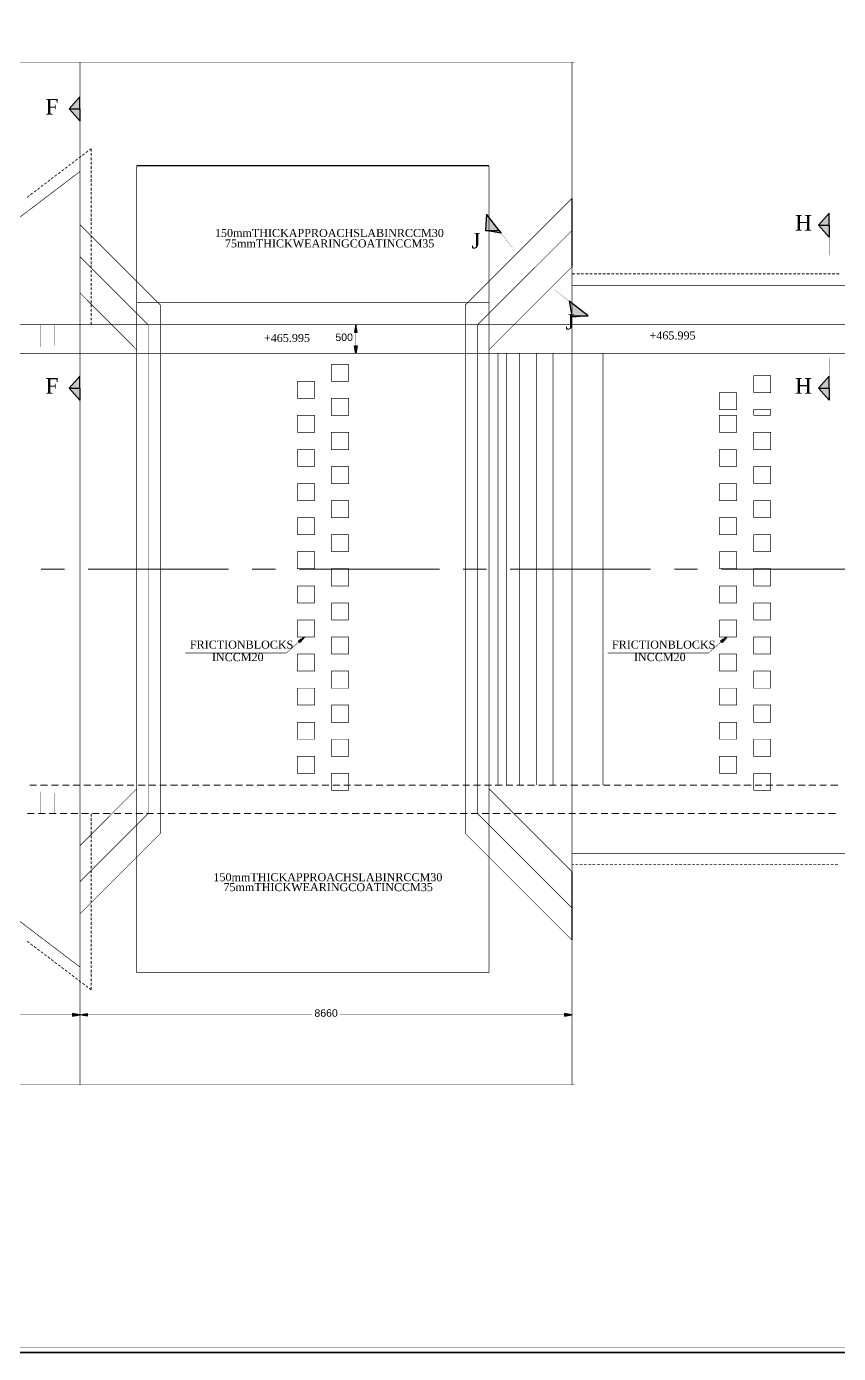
# Model space of a CAD drawing. Header units: millimetres. Extents: x 5 to 839, y 41 to 552.
# Drawn here: x 373 to 535.4, y 40.5 to 305.8 of the extents above; entities that cross this region are included whole.
import ezdxf

# ---------------------------------------------------------------- set-up
doc = ezdxf.new("R2010")
doc.units = ezdxf.units.MM
for name, color, linetype in [('H', 7, 'Continuous'), ('P', 7, 'Continuous'), ('T', 7, 'Continuous')]:
    doc.layers.add(name, color=color, linetype=linetype)

msp = doc.modelspace()

# ---------------------------------------------------------------- hatches: boundary and pattern name
at = {"layer": 'H', "linetype": 'Continuous'}
for points in [[(383.716, 286.967), (381.564, 289.331), (383.716, 291.712), (383.716, 286.967)], [(467.96, 264.478), (464.785, 265.042), (465.049, 268.252), (467.536, 265.042), (467.96, 264.478)], [(533.541, 263.684), (531.389, 266.047), (533.541, 268.464), (533.541, 263.684)], [(482.141, 247.721), (482.106, 247.968), (481.559, 250.896), (485.369, 247.968), (482.141, 247.721)], [(438.626, 244.669), (438.891, 246.151), (439.138, 244.669), (438.626, 244.669)], [(438.891, 240.436), (438.626, 241.917), (439.138, 241.917), (438.891, 240.436)], [(383.716, 231.087), (381.564, 233.504), (383.716, 235.867), (383.716, 231.087)], [(533.541, 231.087), (531.389, 233.504), (533.541, 235.867), (533.541, 231.087)], [(427.708, 182.651), (427.408, 182.986), (428.678, 183.797), (427.708, 182.651)], [(512.128, 182.651), (511.828, 182.986), (513.098, 183.797), (512.128, 182.651)], [(382.235, 107.932), (382.235, 108.444), (383.716, 108.197), (382.235, 107.932)], [(385.163, 107.932), (383.716, 108.197), (385.163, 108.444), (385.163, 107.932)], [(480.624, 107.932), (480.624, 108.444), (482.106, 108.197), (480.624, 107.932)]]:
    msp.add_hatch(color=256, dxfattribs=at).paths.add_polyline_path(points)

# ---------------------------------------------------------------- linework, layer by layer
at = {"layer": 'P'}
for points, const_width in [([(6.738, 41.769), (833.878, 41.769), (833.878, 551.886), (6.738, 551.886), (833.878, 551.886)], 0.085), ([(271.41, 300.637), (271.992, 298.662), (482.653, 298.662)], 0.085), ([(383.716, 276.807), (383.716, 298.662)], 0.085), ([(482.106, 298.662), (482.106, 197.309)], 0.127), ([(383.716, 283.281), (383.716, 291.712), (381.564, 289.348), (383.716, 286.967)], 0.042), ([(385.533, 281.093), (385.957, 281.376)], 0.169), ([(385.957, 281.376), (385.957, 280.793)], 0.169), ([(382.111, 278.465), (382.57, 278.8)], 0.169), ([(382.782, 278.977), (383.24, 279.347)], 0.169), ([(383.469, 279.523), (383.928, 279.859)], 0.169), ([(384.175, 280.035), (384.651, 280.37)], 0.169), ([(384.863, 280.529), (385.322, 280.917)], 0.169), ([(385.957, 280.494), (385.957, 279.947)], 0.169), ([(385.957, 279.647), (385.957, 279.047)], 0.169), ([(385.957, 278.765), (385.957, 278.201)], 0.169), ([(343.323, 246.168), (383.716, 276.807)], 0.127), ([(378.636, 275.837), (379.095, 276.172)], 0.169), ([(379.36, 276.348), (379.818, 276.719)], 0.169), ([(380.03, 276.895), (380.506, 277.23)], 0.169), ([(380.718, 277.407), (381.176, 277.742)], 0.169), ([(381.423, 277.954), (381.847, 278.289)], 0.169), ([(383.716, 276.807), (383.716, 240.453)], 0.127), ([(385.957, 277.918), (385.957, 277.319)], 0.169), ([(385.957, 277.072), (385.957, 276.472)], 0.169), ([(385.957, 276.172), (385.957, 275.59)], 0.169), ([(465.508, 277.954), (395.058, 277.954)], 0.254), ([(395.058, 197.309), (395.058, 277.954)], 0.127), ([(465.508, 197.309), (465.508, 277.954)], 0.127), ([(375.214, 273.209), (375.673, 273.544)], 0.169), ([(375.885, 273.756), (376.343, 274.108)], 0.169), ([(376.608, 274.267), (377.031, 274.602)], 0.169), ([(377.278, 274.779), (377.754, 275.167)], 0.169), ([(377.948, 275.325), (378.425, 275.661)], 0.169), ([(385.957, 275.325), (385.957, 274.743)], 0.169), ([(385.957, 274.443), (385.957, 273.897)], 0.169), ([(385.957, 273.597), (385.957, 272.997)], 0.169), ([(373.133, 271.639), (373.592, 271.992)], 0.169), ([(373.803, 272.15), (374.28, 272.538)], 0.169), ([(374.527, 272.697), (375.003, 273.05)], 0.169), ([(385.957, 272.697), (385.957, 272.15)], 0.169), ([(385.957, 271.851), (385.957, 271.268)], 0.169), ([(385.957, 270.969), (385.957, 270.422)], 0.169), ([(482.106, 271.427), (460.763, 250.102)], 0.127), ([(482.106, 257.757), (482.106, 271.427)], 0.254), ([(385.957, 270.122), (385.957, 269.522)], 0.169), ([(385.957, 269.24), (385.957, 268.676)], 0.169), ([(385.957, 268.393), (385.957, 267.794)], 0.169), ([(465.032, 268.252), (464.785, 265.042)], 0.042), ([(470.2, 261.567), (465.032, 268.252)], 0.042), ([(533.523, 260.05), (533.523, 268.464), (531.372, 266.065)], 0.042), ([(383.716, 252.554), (383.716, 266.188), (399.803, 250.102)], 0.127), ([(385.957, 267.547), (385.957, 266.947)], 0.169), ([(385.957, 266.647), (385.957, 266.1)], 0.169), ([(385.957, 265.8), (385.957, 265.218)], 0.169), ([(531.372, 266.065), (533.523, 263.684)], 0.042), ([(385.957, 264.918), (385.957, 264.372)], 0.169), ([(385.957, 264.072), (385.957, 263.472)], 0.169), ([(385.957, 263.172), (385.957, 262.625)], 0.169), ([(482.106, 265.007), (463.215, 246.168)], 0.127), ([(464.785, 265.042), (467.96, 264.495)], 0.042), ([(385.957, 262.326), (385.957, 261.743)], 0.169), ([(385.957, 261.444), (385.957, 260.897)], 0.169), ([(385.957, 260.597), (385.957, 259.997)], 0.169), ([(383.716, 259.786), (397.351, 246.168)], 0.127), ([(385.957, 259.75), (385.957, 259.151)], 0.169), ([(385.957, 258.868), (385.957, 258.269)], 0.169), ([(385.957, 258.022), (385.957, 257.422)], 0.169), ([(482.106, 257.757), (465.508, 241.159)], 0.127), ([(385.957, 257.122), (385.957, 256.575)], 0.169), ([(385.957, 256.275), (385.957, 255.693)], 0.169), ([(385.957, 255.393), (385.957, 254.847)], 0.169), ([(482.723, 256.364), (482.106, 256.364)], 0.169), ([(483.623, 256.364), (483.023, 256.364)], 0.169), ([(484.47, 256.364), (483.923, 256.364)], 0.169), ([(485.352, 256.364), (484.77, 256.364)], 0.169), ([(486.198, 256.364), (485.652, 256.364)], 0.169), ([(487.098, 256.364), (486.498, 256.364)], 0.169), ([(487.945, 256.364), (487.345, 256.364)], 0.169), ([(488.827, 256.364), (488.244, 256.364)], 0.169), ([(489.673, 256.364), (489.073, 256.364)], 0.169), ([(490.52, 256.364), (489.973, 256.364)], 0.169), ([(491.419, 256.364), (490.82, 256.364)], 0.169), ([(492.248, 256.364), (491.702, 256.364)], 0.169), ([(493.148, 256.364), (492.548, 256.364)], 0.169), ([(493.995, 256.364), (493.448, 256.364)], 0.169), ([(494.877, 256.364), (494.295, 256.364)], 0.169), ([(495.723, 256.364), (495.141, 256.364)], 0.169), ([(496.623, 256.364), (496.023, 256.364)], 0.169), ([(497.47, 256.364), (496.87, 256.364)], 0.169), ([(498.316, 256.364), (497.769, 256.364)], 0.169), ([(499.198, 256.364), (498.598, 256.364)], 0.169), ([(500.045, 256.364), (499.498, 256.364)], 0.169), ([(500.944, 256.364), (500.345, 256.364)], 0.169), ([(501.773, 256.364), (501.227, 256.364)], 0.169), ([(502.673, 256.364), (502.073, 256.364)], 0.169), ([(503.52, 256.364), (502.973, 256.364)], 0.169), ([(504.402, 256.364), (503.82, 256.364)], 0.169), ([(505.248, 256.364), (504.666, 256.364)], 0.169), ([(506.148, 256.364), (505.548, 256.364)], 0.169), ([(506.995, 256.364), (506.395, 256.364)], 0.169), ([(507.841, 256.364), (507.294, 256.364)], 0.169), ([(508.723, 256.364), (508.123, 256.364)], 0.169), ([(509.57, 256.364), (509.023, 256.364)], 0.169), ([(510.469, 256.364), (509.87, 256.364)], 0.169), ([(511.298, 256.364), (510.752, 256.364)], 0.169), ([(512.198, 256.364), (511.598, 256.364)], 0.169), ([(513.045, 256.364), (512.445, 256.364)], 0.169), ([(513.927, 256.364), (513.345, 256.364)], 0.169), ([(514.773, 256.364), (514.191, 256.364)], 0.169), ([(515.62, 256.364), (515.073, 256.364)], 0.169), ([(516.52, 256.364), (515.92, 256.364)], 0.169), ([(517.366, 256.364), (516.819, 256.364)], 0.169), ([(518.248, 256.364), (517.648, 256.364)], 0.169), ([(519.095, 256.364), (518.548, 256.364)], 0.169), ([(519.994, 256.364), (519.395, 256.364)], 0.169), ([(520.823, 256.364), (520.277, 256.364)], 0.169), ([(521.723, 256.364), (521.123, 256.364)], 0.169), ([(522.57, 256.364), (521.97, 256.364)], 0.169), ([(523.416, 256.364), (522.87, 256.364)], 0.169), ([(524.298, 256.364), (523.716, 256.364)], 0.169), ([(525.145, 256.364), (524.598, 256.364)], 0.169), ([(526.045, 256.364), (525.445, 256.364)], 0.169), ([(526.891, 256.364), (526.344, 256.364)], 0.169), ([(527.773, 256.364), (527.173, 256.364)], 0.169), ([(528.62, 256.364), (528.073, 256.364)], 0.169), ([(529.519, 256.364), (528.92, 256.364)], 0.169), ([(530.348, 256.364), (529.766, 256.364)], 0.169), ([(531.248, 256.364), (530.648, 256.364)], 0.169), ([(532.095, 256.364), (531.495, 256.364)], 0.169), ([(532.941, 256.364), (532.395, 256.364)], 0.169), ([(533.823, 256.364), (533.241, 256.364)], 0.169), ([(534.67, 256.364), (534.123, 256.364)], 0.169), ([(535.57, 256.364), (534.97, 256.364)], 0.169), ([(383.716, 252.554), (395.058, 241.159)], 0.127), ([(385.957, 254.547), (385.957, 253.947)], 0.169), ([(385.957, 253.647), (385.957, 253.1)], 0.169), ([(385.957, 252.801), (385.957, 252.218)], 0.169), ([(385.957, 251.954), (385.957, 251.372)], 0.169), ([(478.667, 253.1), (485.352, 247.985)], 0.042), ([(551.656, 254.071), (482.106, 254.071)], 0.127), ([(385.957, 251.072), (385.957, 250.472)], 0.169), ([(385.957, 250.225), (385.957, 249.626)], 0.169), ([(385.957, 249.343), (385.957, 248.779)], 0.169), ([(465.508, 250.684), (395.058, 250.684)], 0.127), ([(399.803, 197.309), (399.803, 250.102)], 0.127), ([(460.763, 197.309), (460.763, 250.102)], 0.127), ([(482.141, 247.721), (481.542, 250.896)], 0.042), ([(385.957, 248.497), (385.957, 247.897)], 0.169), ([(385.957, 247.597), (385.957, 247.05)], 0.169), ([(385.957, 246.75), (385.957, 246.168)], 0.169), ([(485.352, 247.985), (482.141, 247.721)], 0.042), ([(256.963, 246.168), (383.716, 246.168)], 0.127), ([(375.797, 240.453), (375.797, 246.168), (375.797, 240.453)], 0.085), ([(378.601, 240.453), (378.601, 246.168), (378.601, 240.453)], 0.085), ([(383.716, 246.168), (383.716, 240.453)], 0.127), ([(570.918, 246.168), (383.716, 246.168)], 0.127), ([(383.716, 246.168), (383.716, 240.453)], 0.127), ([(397.351, 197.309), (397.351, 246.168)], 0.127), ([(438.926, 246.168), (438.273, 246.168)], 0.085), ([(438.873, 241.935), (438.873, 244.687)], 0.085), ([(463.215, 197.309), (463.215, 246.168)], 0.127), ([(256.963, 240.453), (383.716, 240.453)], 0.127), ([(571.853, 240.453), (383.716, 240.453)], 0.127), ([(383.716, 197.309), (383.716, 240.453)], 0.085), ([(383.716, 239.518), (383.716, 231.087)], 0.042), ([(438.926, 240.453), (438.273, 240.453)], 0.085), ([(467.325, 197.309), (467.325, 240.453)], 0.127), ([(469.018, 197.309), (469.018, 240.453)], 0.127), ([(471.646, 154.129), (471.646, 197.309), (471.646, 240.453)], 0.127), ([(475.033, 154.129), (475.033, 197.309), (475.033, 240.453)], 0.127), ([(478.331, 154.129), (478.331, 197.309), (478.331, 240.453)], 0.127), ([(482.106, 197.309), (482.106, 240.453)], 0.127), ([(488.315, 197.309), (488.315, 240.453)], 0.127), ([(533.523, 239.518), (533.523, 231.087), (531.372, 233.504)], 0.042), ([(434.005, 234.862), (437.444, 234.862), (437.444, 238.284)], 0.127), ([(437.444, 238.284), (434.005, 238.284)], 0.127), ([(434.005, 238.284), (434.005, 234.862)], 0.127), ([(381.564, 233.504), (383.716, 235.867)], 0.042), ([(383.716, 231.087), (381.564, 233.504)], 0.042), ([(430.618, 234.862), (427.196, 234.862)], 0.127), ([(427.196, 234.862), (427.196, 231.475)], 0.127), ([(430.618, 231.475), (430.618, 234.862)], 0.127), ([(518.425, 232.622), (521.847, 232.622), (521.847, 236.008), (518.425, 236.008)], 0.127), ([(518.425, 236.008), (518.425, 232.622)], 0.127), ([(531.372, 233.504), (533.523, 235.867)], 0.042), ([(427.196, 231.475), (430.618, 231.475)], 0.127), ([(434.005, 228.036), (437.444, 228.036), (437.444, 231.475), (434.005, 231.475), (434.005, 228.036)], 0.127), ([(511.598, 229.182), (515.038, 229.182), (515.038, 232.622)], 0.127), ([(515.038, 232.622), (511.598, 232.622), (511.598, 229.182)], 0.127), ([(521.847, 228.036), (521.847, 229.182), (518.425, 229.182), (518.425, 228.036)], 0.127), ([(427.196, 224.649), (430.618, 224.649), (430.618, 228.036)], 0.127), ([(430.618, 228.036), (427.196, 228.036)], 0.127), ([(427.196, 228.036), (427.196, 224.649)], 0.127), ([(511.598, 224.649), (515.038, 224.649), (515.038, 228.036)], 0.127), ([(515.038, 228.036), (511.598, 228.036), (511.598, 224.649)], 0.127), ([(518.425, 228.036), (521.847, 228.036)], 0.127), ([(434.005, 221.227), (437.444, 221.227), (437.444, 224.649), (434.005, 224.649), (434.005, 221.227)], 0.127), ([(518.425, 221.227), (521.847, 221.227), (521.847, 224.649), (518.425, 224.649), (518.425, 221.227)], 0.127), ([(427.196, 217.84), (430.618, 217.84), (430.618, 221.227)], 0.127), ([(430.618, 221.227), (427.196, 221.227)], 0.127), ([(427.196, 221.227), (427.196, 217.84)], 0.127), ([(511.598, 217.84), (515.038, 217.84), (515.038, 221.227)], 0.127), ([(515.038, 221.227), (511.598, 221.227), (511.598, 217.84)], 0.127), ([(434.005, 214.418), (437.444, 214.418), (437.444, 217.84)], 0.127), ([(437.444, 217.84), (434.005, 217.84)], 0.127), ([(434.005, 217.84), (434.005, 214.418)], 0.127), ([(518.425, 214.418), (521.847, 214.418), (521.847, 217.84)], 0.127), ([(521.847, 217.84), (518.425, 217.84)], 0.127), ([(518.425, 217.84), (518.425, 214.418)], 0.127), ([(430.618, 214.418), (427.196, 214.418)], 0.127), ([(427.196, 214.418), (427.196, 211.032)], 0.127), ([(430.618, 211.032), (430.618, 214.418)], 0.127), ([(515.038, 214.418), (511.598, 214.418), (511.598, 211.032)], 0.127), ([(515.038, 211.032), (515.038, 214.418)], 0.127), ([(427.196, 211.032), (430.618, 211.032)], 0.127), ([(434.005, 207.592), (437.444, 207.592), (437.444, 211.032), (434.005, 211.032), (434.005, 207.592)], 0.127), ([(511.598, 211.032), (515.038, 211.032)], 0.127), ([(521.847, 211.032), (518.425, 211.032), (518.425, 207.592)], 0.127), ([(521.847, 207.592), (521.847, 211.032)], 0.127), ([(427.196, 204.205), (430.618, 204.205), (430.618, 207.592)], 0.127), ([(430.618, 207.592), (427.196, 207.592)], 0.127), ([(427.196, 207.592), (427.196, 204.205)], 0.127), ([(511.598, 204.205), (515.038, 204.205), (515.038, 207.592)], 0.127), ([(515.038, 207.592), (511.598, 207.592), (511.598, 204.205)], 0.127), ([(518.425, 207.592), (521.847, 207.592)], 0.127), ([(437.444, 204.205), (434.005, 204.205), (434.005, 200.783)], 0.127), ([(437.444, 200.783), (437.444, 204.205)], 0.127), ([(521.847, 204.205), (518.425, 204.205)], 0.127), ([(518.425, 204.205), (518.425, 200.783)], 0.127), ([(521.847, 200.783), (521.847, 204.205)], 0.127), ([(427.196, 197.397), (430.618, 197.397), (430.618, 200.783), (427.196, 200.783), (427.196, 197.397)], 0.127), ([(434.005, 200.783), (437.444, 200.783)], 0.127), ([(511.598, 197.397), (515.038, 197.397), (515.038, 200.783), (511.598, 200.783)], 0.127), ([(511.598, 200.783), (511.598, 197.397)], 0.127), ([(518.425, 200.783), (521.847, 200.783)], 0.127), ([(375.92, 197.309), (380.63, 197.309)], 0.169), ([(383.716, 94.192), (383.716, 197.309)], 0.085), ([(385.322, 197.309), (413.438, 197.309)], 0.169), ([(395.058, 197.309), (395.058, 116.628)], 0.127), ([(397.351, 197.309), (397.351, 148.449)], 0.127), ([(399.803, 197.309), (399.803, 144.48)], 0.127), ([(418.13, 197.309), (422.839, 197.309)], 0.169), ([(427.531, 197.309), (455.648, 197.309)], 0.169), ([(434.005, 197.397), (437.444, 197.397), (437.444, 193.957), (434.005, 193.957), (434.005, 197.397)], 0.127), ([(460.34, 197.309), (465.032, 197.309)], 0.169), ([(460.763, 197.309), (460.763, 144.48)], 0.127), ([(463.215, 197.309), (463.215, 148.449)], 0.127), ([(465.508, 197.309), (465.508, 116.628)], 0.127), ([(467.325, 197.309), (467.325, 154.129)], 0.127), ([(469.018, 154.129), (469.018, 197.309)], 0.127), ([(469.741, 197.309), (497.84, 197.309)], 0.169), ([(482.106, 94.192), (482.106, 197.309)], 0.127), ([(482.106, 197.309), (482.106, 154.129)], 0.127), ([(488.315, 197.309), (488.315, 154.129)], 0.127), ([(502.55, 197.309), (507.242, 197.309)], 0.169), ([(511.951, 197.309), (540.05, 197.309)], 0.169), ([(518.425, 197.397), (521.847, 197.397), (521.847, 193.957), (518.425, 193.957), (518.425, 197.397)], 0.127), ([(427.196, 193.957), (430.618, 193.957), (430.618, 190.571)], 0.127), ([(427.196, 190.571), (427.196, 193.957)], 0.127), ([(511.598, 193.957), (515.038, 193.957), (515.038, 190.571)], 0.127), ([(515.038, 190.571), (511.598, 190.571), (511.598, 193.957)], 0.127), ([(430.618, 190.571), (427.196, 190.571)], 0.127), ([(434.005, 190.571), (437.444, 190.571), (437.444, 187.149)], 0.127), ([(434.005, 187.149), (434.005, 190.571)], 0.127), ([(518.425, 190.571), (521.847, 190.571), (521.847, 187.149)], 0.127), ([(518.425, 187.149), (518.425, 190.571)], 0.127), ([(427.196, 187.149), (430.618, 187.149), (430.618, 183.762)], 0.127), ([(427.196, 183.762), (427.196, 187.149)], 0.127), ([(437.444, 187.149), (434.005, 187.149)], 0.127), ([(511.598, 187.149), (515.038, 187.149), (515.038, 183.762)], 0.127), ([(515.038, 183.762), (511.598, 183.762), (511.598, 187.149)], 0.127), ([(521.847, 187.149), (518.425, 187.149)], 0.127), ([(430.618, 183.762), (427.196, 183.762)], 0.127), ([(434.005, 183.762), (437.444, 183.762), (437.444, 180.34), (434.005, 180.34)], 0.127), ([(434.005, 180.34), (434.005, 183.762)], 0.127), ([(518.425, 183.762), (521.847, 183.762), (521.847, 180.34), (518.425, 180.34), (518.425, 183.762)], 0.127), ([(424.991, 180.552), (404.795, 180.552)], 0.085), ([(427.567, 182.827), (424.991, 180.552)], 0.085), ([(427.196, 180.34), (430.618, 180.34)], 0.127), ([(430.618, 180.34), (430.618, 176.953), (427.196, 176.953), (427.196, 180.34)], 0.127), ([(509.411, 180.552), (489.215, 180.552)], 0.085), ([(511.986, 182.827), (509.411, 180.552)], 0.085), ([(511.598, 180.34), (515.038, 180.34)], 0.127), ([(515.038, 180.34), (515.038, 176.953), (511.598, 176.953)], 0.127), ([(511.598, 176.953), (511.598, 180.34)], 0.127), ([(434.005, 176.953), (437.444, 176.953)], 0.127), ([(434.005, 173.514), (434.005, 176.953)], 0.127), ([(437.444, 176.953), (437.444, 173.514)], 0.127), ([(518.425, 176.953), (521.847, 176.953)], 0.127), ([(518.425, 173.514), (518.425, 176.953)], 0.127), ([(521.847, 176.953), (521.847, 173.514)], 0.127), ([(427.196, 173.514), (430.618, 173.514), (430.618, 170.127), (427.196, 170.127), (427.196, 173.514)], 0.127), ([(437.444, 173.514), (434.005, 173.514)], 0.127), ([(511.598, 173.514), (515.038, 173.514), (515.038, 170.127), (511.598, 170.127)], 0.127), ([(511.598, 170.127), (511.598, 173.514)], 0.127), ([(521.847, 173.514), (518.425, 173.514)], 0.127), ([(434.005, 170.127), (437.444, 170.127), (437.444, 166.705)], 0.127), ([(434.005, 166.705), (434.005, 170.127)], 0.127), ([(518.425, 170.127), (521.847, 170.127), (521.847, 166.705)], 0.127), ([(518.425, 166.705), (518.425, 170.127)], 0.127), ([(427.196, 166.705), (430.618, 166.705)], 0.127), ([(427.196, 163.318), (427.196, 166.705)], 0.127), ([(430.618, 166.705), (430.618, 163.318)], 0.127), ([(437.444, 166.705), (434.005, 166.705)], 0.127), ([(511.598, 166.705), (515.038, 166.705)], 0.127), ([(515.038, 163.318), (511.598, 163.318), (511.598, 166.705)], 0.127), ([(515.038, 166.705), (515.038, 163.318)], 0.127), ([(521.847, 166.705), (518.425, 166.705)], 0.127), ([(430.618, 163.318), (427.196, 163.318)], 0.127), ([(434.005, 163.318), (437.444, 163.318), (437.444, 159.879)], 0.127), ([(434.005, 159.879), (434.005, 163.318)], 0.127), ([(518.425, 163.318), (521.847, 163.318), (521.847, 159.879)], 0.127), ([(518.425, 159.879), (518.425, 163.318)], 0.127), ([(427.196, 159.879), (430.618, 159.879), (430.618, 156.492), (427.196, 156.492), (427.196, 159.879)], 0.127), ([(437.444, 159.879), (434.005, 159.879)], 0.127), ([(511.598, 159.879), (515.038, 159.879), (515.038, 156.492), (511.598, 156.492)], 0.127), ([(511.598, 156.492), (511.598, 159.879)], 0.127), ([(521.847, 159.879), (518.425, 159.879)], 0.127), ([(434.005, 156.492), (437.444, 156.492)], 0.127), ([(434.005, 153.07), (434.005, 156.492)], 0.127), ([(437.444, 156.492), (437.444, 153.07)], 0.127), ([(518.425, 156.492), (521.847, 156.492), (521.847, 153.07), (518.425, 153.07)], 0.127), ([(518.425, 153.07), (518.425, 156.492)], 0.127), ([(373.645, 154.129), (375.073, 154.129)], 0.169), ([(375.797, 154.129), (377.243, 154.129)], 0.169), ([(375.797, 154.129), (375.797, 148.449), (375.797, 154.129)], 0.085), ([(378.001, 154.129), (379.448, 154.129)], 0.169), ([(378.601, 154.129), (378.601, 148.449), (378.601, 154.129)], 0.085), ([(380.153, 154.129), (381.6, 154.129)], 0.169), ([(382.323, 154.129), (383.752, 154.129)], 0.169), ([(383.716, 154.129), (383.716, 148.449), (383.716, 154.129)], 0.127), ([(383.716, 117.757), (383.716, 154.129)], 0.127), ([(384.475, 154.129), (385.921, 154.129)], 0.169), ([(386.644, 154.129), (388.073, 154.129)], 0.169), ([(388.796, 154.129), (390.243, 154.129)], 0.169), ([(390.948, 154.129), (392.395, 154.129)], 0.169), ([(393.118, 154.129), (394.547, 154.129)], 0.169), ([(395.323, 154.129), (396.752, 154.129)], 0.169), ([(397.475, 154.129), (398.921, 154.129)], 0.169), ([(399.627, 154.129), (401.073, 154.129)], 0.169), ([(401.796, 154.129), (403.225, 154.129)], 0.169), ([(403.948, 154.129), (405.395, 154.129)], 0.169), ([(406.118, 154.129), (407.547, 154.129)], 0.169), ([(408.27, 154.129), (409.698, 154.129)], 0.169), ([(410.422, 154.129), (411.868, 154.129)], 0.169), ([(412.627, 154.129), (414.073, 154.129)], 0.169), ([(414.796, 154.129), (416.225, 154.129)], 0.169), ([(416.948, 154.129), (418.394, 154.129)], 0.169), ([(419.1, 154.129), (420.546, 154.129)], 0.169), ([(421.27, 154.129), (422.698, 154.129)], 0.169), ([(423.422, 154.129), (424.868, 154.129)], 0.169), ([(425.573, 154.129), (427.02, 154.129)], 0.169), ([(427.743, 154.129), (429.189, 154.129)], 0.169), ([(429.948, 154.129), (431.377, 154.129)], 0.169), ([(432.1, 154.129), (433.546, 154.129)], 0.169), ([(434.269, 154.129), (435.698, 154.129)], 0.169), ([(436.421, 154.129), (437.868, 154.129)], 0.169), ([(438.573, 154.129), (440.02, 154.129)], 0.169), ([(440.743, 154.129), (442.172, 154.129)], 0.169), ([(442.895, 154.129), (444.341, 154.129)], 0.169), ([(445.064, 154.129), (446.493, 154.129)], 0.169), ([(447.252, 154.129), (448.698, 154.129)], 0.169), ([(449.421, 154.129), (450.85, 154.129)], 0.169), ([(451.573, 154.129), (453.02, 154.129)], 0.169), ([(453.743, 154.129), (455.172, 154.129)], 0.169), ([(455.895, 154.129), (457.323, 154.129)], 0.169), ([(458.047, 154.129), (459.493, 154.129)], 0.169), ([(460.216, 154.129), (461.645, 154.129)], 0.169), ([(462.368, 154.129), (463.815, 154.129)], 0.169), ([(464.573, 154.129), (466.019, 154.129)], 0.169), ([(466.725, 154.129), (468.171, 154.129)], 0.169), ([(468.895, 154.129), (470.323, 154.129)], 0.169), ([(471.047, 154.129), (472.493, 154.129)], 0.169), ([(473.198, 154.129), (474.645, 154.129)], 0.169), ([(475.368, 154.129), (476.814, 154.129)], 0.169), ([(477.52, 154.129), (478.966, 154.129)], 0.169), ([(479.69, 154.129), (481.118, 154.129)], 0.169), ([(481.842, 154.129), (483.323, 154.129)], 0.169), ([(484.046, 154.129), (485.493, 154.129)], 0.169), ([(486.198, 154.129), (487.645, 154.129)], 0.169), ([(488.368, 154.129), (489.797, 154.129)], 0.169), ([(490.52, 154.129), (491.966, 154.129)], 0.169), ([(492.689, 154.129), (494.118, 154.129)], 0.169), ([(494.841, 154.129), (496.288, 154.129)], 0.169), ([(496.993, 154.129), (498.44, 154.129)], 0.169), ([(499.163, 154.129), (500.645, 154.129)], 0.169), ([(501.368, 154.129), (502.797, 154.129)], 0.169), ([(503.52, 154.129), (504.948, 154.129)], 0.169), ([(505.672, 154.129), (507.118, 154.129)], 0.169), ([(507.841, 154.129), (509.27, 154.129)], 0.169), ([(509.993, 154.129), (511.44, 154.129)], 0.169), ([(512.163, 154.129), (513.592, 154.129)], 0.169), ([(514.315, 154.129), (515.761, 154.129)], 0.169), ([(516.467, 154.129), (517.948, 154.129)], 0.169), ([(518.672, 154.129), (520.118, 154.129)], 0.169), ([(520.823, 154.129), (522.27, 154.129)], 0.169), ([(522.993, 154.129), (524.439, 154.129)], 0.169), ([(525.145, 154.129), (526.591, 154.129)], 0.169), ([(527.315, 154.129), (528.743, 154.129)], 0.169), ([(529.467, 154.129), (530.913, 154.129)], 0.169), ([(531.636, 154.129), (533.065, 154.129)], 0.169), ([(533.788, 154.129), (535.27, 154.129)], 0.169), ([(383.716, 142.028), (395.058, 153.405)], 0.127), ([(437.444, 153.07), (434.005, 153.07)], 0.127), ([(482.106, 136.807), (465.508, 153.405)], 0.127), ([(343.323, 148.449), (383.716, 117.757)], 0.127), ([(373.168, 148.449), (374.615, 148.449)], 0.169), ([(375.373, 148.449), (376.82, 148.449)], 0.169), ([(377.543, 148.449), (378.972, 148.449)], 0.169), ([(379.695, 148.449), (381.123, 148.449)], 0.169), ([(381.847, 148.449), (383.293, 148.449)], 0.169), ([(383.716, 134.832), (397.351, 148.449)], 0.127), ([(384.016, 148.449), (385.445, 148.449)], 0.169), ([(385.957, 147.814), (385.957, 148.449)], 0.169), ([(385.957, 146.967), (385.957, 147.567)], 0.169), ([(385.957, 146.121), (385.957, 146.685)], 0.169), ([(385.957, 145.239), (385.957, 145.838)], 0.169), ([(386.168, 148.449), (387.615, 148.449)], 0.169), ([(388.338, 148.449), (389.767, 148.449)], 0.169), ([(390.49, 148.449), (391.936, 148.449)], 0.169), ([(392.695, 148.449), (394.123, 148.449)], 0.169), ([(394.847, 148.449), (396.293, 148.449)], 0.169), ([(396.998, 148.449), (398.445, 148.449)], 0.169), ([(399.168, 148.449), (400.614, 148.449)], 0.169), ([(401.32, 148.449), (402.766, 148.449)], 0.169), ([(403.49, 148.449), (404.918, 148.449)], 0.169), ([(405.642, 148.449), (407.088, 148.449)], 0.169), ([(407.811, 148.449), (409.24, 148.449)], 0.169), ([(409.963, 148.449), (411.445, 148.449)], 0.169), ([(412.168, 148.449), (413.597, 148.449)], 0.169), ([(414.32, 148.449), (415.766, 148.449)], 0.169), ([(416.489, 148.449), (417.918, 148.449)], 0.169), ([(418.641, 148.449), (420.088, 148.449)], 0.169), ([(420.793, 148.449), (422.24, 148.449)], 0.169), ([(422.963, 148.449), (424.392, 148.449)], 0.169), ([(425.115, 148.449), (426.561, 148.449)], 0.169), ([(427.284, 148.449), (428.748, 148.449)], 0.169), ([(429.472, 148.449), (430.918, 148.449)], 0.169), ([(431.641, 148.449), (433.07, 148.449)], 0.169), ([(433.793, 148.449), (435.24, 148.449)], 0.169), ([(435.963, 148.449), (437.392, 148.449)], 0.169), ([(438.115, 148.449), (439.561, 148.449)], 0.169), ([(440.267, 148.449), (441.713, 148.449)], 0.169), ([(442.436, 148.449), (443.865, 148.449)], 0.169), ([(444.588, 148.449), (446.07, 148.449)], 0.169), ([(446.793, 148.449), (448.239, 148.449)], 0.169), ([(448.945, 148.449), (450.391, 148.449)], 0.169), ([(451.115, 148.449), (452.543, 148.449)], 0.169), ([(453.267, 148.449), (454.713, 148.449)], 0.169), ([(455.436, 148.449), (456.865, 148.449)], 0.169), ([(457.588, 148.449), (459.034, 148.449)], 0.169), ([(459.74, 148.449), (461.186, 148.449)], 0.169), ([(461.91, 148.449), (463.391, 148.449)], 0.169), ([(482.106, 129.575), (463.215, 148.449)], 0.127), ([(464.114, 148.449), (465.543, 148.449)], 0.169), ([(466.266, 148.449), (467.713, 148.449)], 0.169), ([(468.418, 148.449), (469.865, 148.449)], 0.169), ([(470.588, 148.449), (472.017, 148.449)], 0.169), ([(472.74, 148.449), (474.186, 148.449)], 0.169), ([(474.909, 148.449), (476.338, 148.449)], 0.169), ([(477.061, 148.449), (478.49, 148.449)], 0.169), ([(479.213, 148.449), (480.695, 148.449)], 0.169), ([(481.418, 148.449), (482.865, 148.449)], 0.169), ([(483.588, 148.449), (485.017, 148.449)], 0.169), ([(485.74, 148.449), (487.186, 148.449)], 0.169), ([(487.892, 148.449), (489.338, 148.449)], 0.169), ([(490.061, 148.449), (491.49, 148.449)], 0.169), ([(492.213, 148.449), (493.66, 148.449)], 0.169), ([(494.365, 148.449), (495.812, 148.449)], 0.169), ([(496.535, 148.449), (498.016, 148.449)], 0.169), ([(498.74, 148.449), (500.168, 148.449)], 0.169), ([(500.892, 148.449), (502.338, 148.449)], 0.169), ([(503.061, 148.449), (504.49, 148.449)], 0.169), ([(505.213, 148.449), (506.659, 148.449)], 0.169), ([(507.365, 148.449), (508.811, 148.449)], 0.169), ([(509.535, 148.449), (510.963, 148.449)], 0.169), ([(511.687, 148.449), (513.133, 148.449)], 0.169), ([(513.856, 148.449), (515.338, 148.449)], 0.169), ([(516.043, 148.449), (517.49, 148.449)], 0.169), ([(518.213, 148.449), (519.642, 148.449)], 0.169), ([(520.365, 148.449), (521.811, 148.449)], 0.169), ([(522.534, 148.449), (523.963, 148.449)], 0.169), ([(524.686, 148.449), (526.115, 148.449)], 0.169), ([(526.838, 148.449), (528.285, 148.449)], 0.169), ([(529.008, 148.449), (530.437, 148.449)], 0.169), ([(531.16, 148.449), (532.642, 148.449)], 0.169), ([(533.365, 148.449), (534.811, 148.449)], 0.169), ([(383.716, 142.028), (383.716, 128.393), (399.803, 144.48)], 0.127), ([(385.957, 144.392), (385.957, 144.939)], 0.169), ([(385.957, 143.51), (385.957, 144.092)], 0.169), ([(385.957, 142.663), (385.957, 143.21)], 0.169), ([(482.106, 123.137), (460.763, 144.48)], 0.127), ([(385.957, 141.764), (385.957, 142.363)], 0.169), ([(385.957, 140.917), (385.957, 141.517)], 0.169), ([(385.957, 140.035), (385.957, 140.617)], 0.169), ([(385.957, 139.188), (385.957, 139.771)], 0.169), ([(385.957, 138.342), (385.957, 138.889)], 0.169), ([(385.957, 137.442), (385.957, 138.042)], 0.169), ([(482.477, 138.218), (482.106, 138.218)], 0.169), ([(570.918, 140.494), (482.106, 140.494)], 0.127), ([(483.323, 138.218), (482.776, 138.218)], 0.169), ([(484.223, 138.218), (483.623, 138.218)], 0.169), ([(485.069, 138.218), (484.505, 138.218)], 0.169), ([(485.951, 138.218), (485.352, 138.218)], 0.169), ([(486.798, 138.218), (486.198, 138.218)], 0.169), ([(487.68, 138.218), (487.098, 138.218)], 0.169), ([(488.527, 138.218), (487.945, 138.218)], 0.169), ([(489.373, 138.218), (488.827, 138.218)], 0.169), ([(490.273, 138.218), (489.673, 138.218)], 0.169), ([(491.12, 138.218), (490.573, 138.218)], 0.169), ([(492.002, 138.218), (491.419, 138.218)], 0.169), ([(492.848, 138.218), (492.301, 138.218)], 0.169), ([(493.748, 138.218), (493.148, 138.218)], 0.169), ([(494.594, 138.218), (494.03, 138.218)], 0.169), ([(495.476, 138.218), (494.877, 138.218)], 0.169), ([(496.323, 138.218), (495.723, 138.218)], 0.169), ([(497.205, 138.218), (496.623, 138.218)], 0.169), ([(498.052, 138.218), (497.47, 138.218)], 0.169), ([(498.898, 138.218), (498.352, 138.218)], 0.169), ([(499.798, 138.218), (499.198, 138.218)], 0.169), ([(500.645, 138.218), (500.098, 138.218)], 0.169), ([(501.527, 138.218), (500.944, 138.218)], 0.169), ([(502.373, 138.218), (501.826, 138.218)], 0.169), ([(503.273, 138.218), (502.673, 138.218)], 0.169), ([(504.119, 138.218), (503.52, 138.218)], 0.169), ([(505.001, 138.218), (504.402, 138.218)], 0.169), ([(505.848, 138.218), (505.248, 138.218)], 0.169), ([(506.695, 138.218), (506.148, 138.218)], 0.169), ([(507.577, 138.218), (506.995, 138.218)], 0.169), ([(508.423, 138.218), (507.877, 138.218)], 0.169), ([(509.323, 138.218), (508.723, 138.218)], 0.169), ([(510.17, 138.218), (509.623, 138.218)], 0.169), ([(511.052, 138.218), (510.469, 138.218)], 0.169), ([(511.898, 138.218), (511.351, 138.218)], 0.169), ([(512.798, 138.218), (512.198, 138.218)], 0.169), ([(513.644, 138.218), (513.045, 138.218)], 0.169), ([(514.526, 138.218), (513.927, 138.218)], 0.169), ([(515.373, 138.218), (514.773, 138.218)], 0.169), ([(516.22, 138.218), (515.673, 138.218)], 0.169), ([(517.102, 138.218), (516.52, 138.218)], 0.169), ([(517.948, 138.218), (517.402, 138.218)], 0.169), ([(518.848, 138.218), (518.248, 138.218)], 0.169), ([(519.695, 138.218), (519.148, 138.218)], 0.169), ([(520.577, 138.218), (519.994, 138.218)], 0.169), ([(521.423, 138.218), (520.823, 138.218)], 0.169), ([(522.323, 138.218), (521.723, 138.218)], 0.169), ([(523.169, 138.218), (522.57, 138.218)], 0.169), ([(523.998, 138.218), (523.452, 138.218)], 0.169), ([(524.898, 138.218), (524.298, 138.218)], 0.169), ([(525.745, 138.218), (525.198, 138.218)], 0.169), ([(526.627, 138.218), (526.045, 138.218)], 0.169), ([(527.473, 138.218), (526.927, 138.218)], 0.169), ([(528.373, 138.218), (527.773, 138.218)], 0.169), ([(529.22, 138.218), (528.673, 138.218)], 0.169), ([(530.102, 138.218), (529.519, 138.218)], 0.169), ([(530.948, 138.218), (530.348, 138.218)], 0.169), ([(531.848, 138.218), (531.248, 138.218)], 0.169), ([(532.694, 138.218), (532.095, 138.218)], 0.169), ([(533.523, 138.218), (532.977, 138.218)], 0.169), ([(534.423, 138.218), (533.823, 138.218)], 0.169), ([(535.27, 138.218), (534.723, 138.218)], 0.169), ([(385.957, 136.596), (385.957, 137.16)], 0.169), ([(385.957, 135.714), (385.957, 136.313)], 0.169), ([(385.957, 134.867), (385.957, 135.414)], 0.169), ([(482.106, 136.807), (482.106, 123.137)], 0.254), ([(385.957, 133.985), (385.957, 134.567)], 0.169), ([(385.957, 133.138), (385.957, 133.685)], 0.169), ([(385.957, 132.239), (385.957, 132.838)], 0.169), ([(385.957, 131.392), (385.957, 131.992)], 0.169), ([(385.957, 130.545), (385.957, 131.092)], 0.169), ([(385.957, 129.663), (385.957, 130.246)], 0.169), ([(385.957, 128.817), (385.957, 129.364)], 0.169), ([(385.957, 127.917), (385.957, 128.517)], 0.169), ([(385.957, 127.071), (385.957, 127.635)], 0.169), ([(385.957, 126.189), (385.957, 126.788)], 0.169), ([(385.957, 125.342), (385.957, 125.889)], 0.169), ([(385.957, 124.46), (385.957, 125.042)], 0.169), ([(373.133, 122.925), (373.592, 122.59)], 0.169), ([(373.803, 122.414), (374.28, 122.079)], 0.169), ([(385.957, 123.613), (385.957, 124.195)], 0.169), ([(385.957, 122.714), (385.957, 123.313)], 0.169), ([(385.957, 121.867), (385.957, 122.467)], 0.169), ([(374.527, 121.92), (375.003, 121.532)], 0.169), ([(375.214, 121.356), (375.673, 121.02)], 0.169), ([(375.885, 120.862), (376.343, 120.509)], 0.169), ([(376.608, 120.297), (377.031, 119.962)], 0.169), ([(377.278, 119.803), (377.754, 119.451)], 0.169), ([(385.957, 121.02), (385.957, 121.567)], 0.169), ([(385.957, 120.138), (385.957, 120.721)], 0.169), ([(385.957, 119.292), (385.957, 119.839)], 0.169), ([(377.948, 119.292), (378.425, 118.904)], 0.169), ([(378.636, 118.745), (379.095, 118.392)], 0.169), ([(379.36, 118.233), (379.818, 117.898)], 0.169), ([(380.03, 117.722), (380.506, 117.334)], 0.169), ([(380.718, 117.175), (381.176, 116.84)], 0.169), ([(381.423, 116.664), (381.847, 116.328)], 0.169), ([(385.957, 118.392), (385.957, 118.992)], 0.169), ([(385.957, 117.546), (385.957, 118.11)], 0.169), ([(385.957, 116.664), (385.957, 117.263)], 0.169), ([(382.111, 116.117), (382.57, 115.782)], 0.169), ([(382.782, 115.605), (383.24, 115.27)], 0.169), ([(383.469, 115.094), (383.928, 114.723)], 0.169), ([(384.175, 114.547), (384.651, 114.212)], 0.169), ([(384.863, 114.035), (385.322, 113.7)], 0.169), ([(385.957, 115.817), (385.957, 116.417)], 0.169), ([(385.957, 114.935), (385.957, 115.517)], 0.169), ([(385.957, 114.088), (385.957, 114.67)], 0.169), ([(465.508, 116.628), (395.058, 116.628)], 0.127), ([(385.533, 113.524), (385.957, 113.189)], 0.169), ([(385.957, 113.189), (385.957, 113.788)], 0.169), ([(383.716, 111.248), (383.716, 107.597)], 0.085), ([(383.716, 111.248), (383.716, 107.597)], 0.085), ([(482.106, 111.248), (482.106, 107.597)], 0.085), ([(382.235, 108.197), (366.272, 108.197)], 0.085), ([(385.163, 108.197), (430.107, 108.197)], 0.085), ([(480.607, 108.197), (435.663, 108.197)], 0.085), ([(271.992, 94.192), (482.653, 94.192)], 0.085), ([(834.99, 40.675), (5.644, 40.675)], 0.339)]:
    msp.add_lwpolyline(points, dxfattribs=dict(at, const_width=const_width))
for points in [[(383.716, 291.712), (381.564, 289.348), (383.716, 289.348), (383.716, 291.712)], [(381.564, 289.348), (383.716, 289.348), (383.716, 286.967), (381.564, 289.348)], [(465.032, 268.252), (464.785, 265.042), (467.536, 265.042), (465.032, 268.252)], [(533.523, 268.464), (531.372, 266.065), (533.523, 266.065), (533.523, 268.464)], [(531.372, 266.065), (533.523, 266.065), (533.523, 263.684), (531.372, 266.065)], [(464.785, 265.042), (467.536, 265.042), (467.96, 264.495), (464.785, 265.042)], [(481.542, 250.896), (482.106, 247.985), (485.352, 247.985), (481.542, 250.896)], [(482.106, 247.985), (485.352, 247.985), (482.141, 247.721), (482.106, 247.985)], [(438.626, 244.687), (439.138, 244.687), (438.873, 246.168), (438.626, 244.687)], [(438.626, 241.935), (439.138, 241.935), (438.873, 240.453), (438.626, 241.935)], [(383.716, 235.867), (381.564, 233.504), (383.716, 233.504), (383.716, 235.867)], [(381.564, 233.504), (383.716, 233.504), (383.716, 231.087), (381.564, 233.504)], [(533.523, 235.867), (531.372, 233.504), (533.523, 233.504), (533.523, 235.867)], [(531.372, 233.504), (533.523, 233.504), (533.523, 231.087), (531.372, 233.504)], [(427.408, 183.003), (428.678, 183.797), (427.69, 182.668), (427.408, 183.003)], [(511.81, 183.003), (513.08, 183.797), (512.11, 182.668), (511.81, 183.003)], [(382.235, 108.444), (382.235, 107.95), (383.716, 108.197), (382.235, 108.444)], [(385.163, 108.444), (385.163, 107.95), (383.716, 108.197), (385.163, 108.444)], [(480.607, 108.444), (480.607, 107.95), (482.106, 108.197), (480.607, 108.444)]]:
    msp.add_lwpolyline(points, dxfattribs=at)

# ---------------------------------------------------------------- texts
at = {"layer": 'T', "attachment_point": 7}
for s, insert, char_height in [('{\\fTimes New Roman|b0|i0|c0|p18;F}', (376.8, 288.2), 3.1), ('{\\fTimes New Roman|b0|i0|c0|p18;H}', (526.7, 265), 3.1), ('{\\fTimes New Roman|b0|i0|c0|p18;150mmTHICKAPPROACHSLABINRCCM30}', (410.7, 263.7), 1.6), ('{\\fTimes New Roman|b0|i0|c0|p18;75mmTHICKWEARINGCOATINCCM35}', (412.7, 261.6), 1.6), ('{\\fTimes New Roman|b0|i0|c0|p18;J}', (462, 261.4), 3.1), ('{\\fTimes New Roman|b0|i0|c0|p18;J}', (480.8, 245.2), 3.1), ('{\\fTimes New Roman|b0|i0|c0|p18;+465.995}', (420.5, 242.7), 1.6), ('{\\fArial|b0|i0|c0|p18;500}', (434.8, 242.9), 1.5), ('{\\fTimes New Roman|b0|i0|c0|p18;+465.995}', (497.6, 243.2), 1.6), ('{\\fTimes New Roman|b0|i0|c0|p18;F}', (376.8, 232.4), 3.1), ('{\\fTimes New Roman|b0|i0|c0|p18;H}', (526.7, 232.4), 3.1), ('{\\fTimes New Roman|b0|i0|c0|p18;FRICTIONBLOCKS}', (405.7, 181.4), 1.6), ('{\\fTimes New Roman|b0|i0|c0|p18;INCCM20}', (410.1, 178.9), 1.6), ('{\\fTimes New Roman|b0|i0|c0|p18;FRICTIONBLOCKS}', (490.1, 181.4), 1.6), ('{\\fTimes New Roman|b0|i0|c0|p18;INCCM20}', (494.5, 178.9), 1.6), ('{\\fTimes New Roman|b0|i0|c0|p18;150mmTHICKAPPROACHSLABINRCCM30}', (410.4, 134.9), 1.6), ('{\\fTimes New Roman|b0|i0|c0|p18;75mmTHICKWEARINGCOATINCCM35}', (412.4, 132.9), 1.6), ('{\\fArial|b0|i0|c0|p18;8660}', (430.6, 107.8), 1.5)]:
    msp.add_mtext(s, dxfattribs=dict(at, insert=insert, char_height=char_height))

doc.saveas('drawing.dxf')
